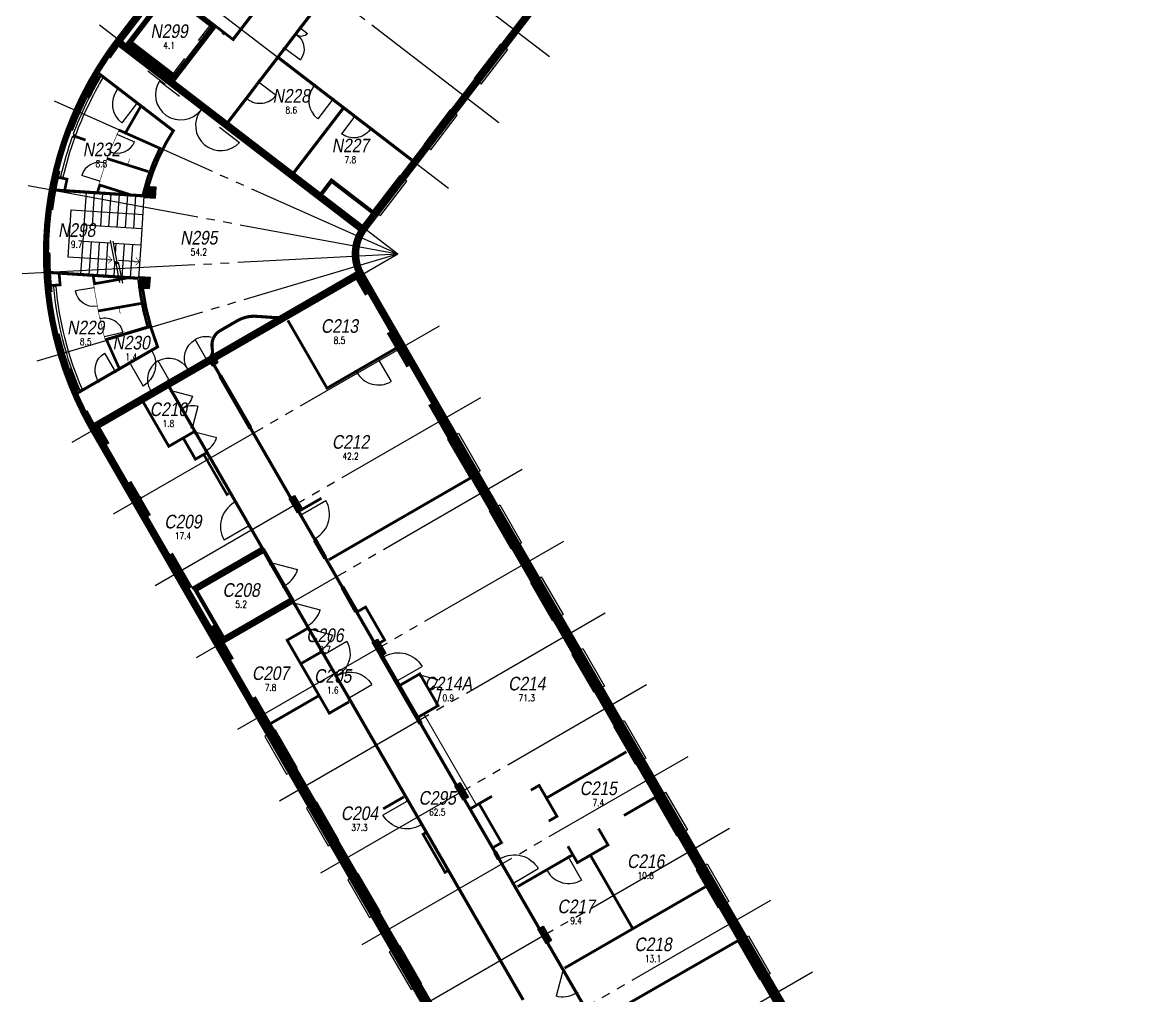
# Model space of a CAD drawing. Extents: x 22790 to 123356, y 400 to 114212.
# Drawn here: x 22790 to 63731, y 34445 to 70239 of the extents above; entities that cross this region are included whole.
import ezdxf
from ezdxf.enums import TextEntityAlignment as Align

# ---------------------------------------------------------------- set-up
doc = ezdxf.new("R2010")
doc.units = 0
doc.header["$LTSCALE"] = 50
doc.header["$PDMODE"] = 1
doc.linetypes.add('4PHAN', pattern=[158.75, 127, -6.35, 6.35, -6.35, 6.35, -6.35])
doc.linetypes.add('INVISIBLE', pattern=[999999, 0, -999999])
doc.layers.get('0').update_dxf_attribs({"linetype": 'CONTINUOUS'})
for name, color, linetype in [('ANNTEXT_02', 7, 'CONTINUOUS'), ('EW_02', 7, 'CONTINUOUS'), ('GRIDLINE_02', 15, '4PHAN'), ('HEADER_02', 7, 'INVISIBLE'), ('ND_02', 7, 'CONTINUOUS'), ('NS_02', 7, 'CONTINUOUS'), ('NW_02', 7, 'CONTINUOUS'), ('RI_02', 7, 'CONTINUOUS'), ('UF_02', 7, 'CONTINUOUS'), ('WALL_02', 7, 'CONTINUOUS'), ('WW_02', 7, 'CONTINUOUS')]:
    doc.layers.add(name, color=color, linetype=linetype)
doc.styles.add('SIMPLEX', font='ARIALN.TTF', dxfattribs={"oblique": 10})
doc.styles.get("Standard").update_dxf_attribs({"font": 'simplex'})

# ---------------------------------------------------------------- blocks, each defined once
blk = doc.blocks.new('RM_SPAM')
for p in [(0, 2.5), (0, 0)]:
    blk.add_point(p)
at = {"style": 'SIMPLEX', "oblique": 10}
blk.add_attdef('RM_NUM', text='', height=2.5, dxfattribs=at).set_placement((0, 0), align=Align.CENTER)
at = {"flags": 1}
for tag, p, width in [('SITENO', (-15, 0), 0.8), ('IN_OU_CODE', (-15, -2), 0.8), ('RM_CO_CODE', (-15, -4), 0.8), ('RM_TY_CODE', (-15, -6), 0.7), ('RM_FU_CODE', (-15, -8), 0.8), ('OCC/USE', (-15, -10), 0.8)]:
    blk.add_attdef(tag, p, '', height=1.25, dxfattribs=dict(at, width=width))
at = {"width": 0.8, "flags": 1}
for tag, p in [('BL_NUM', (15, 0)), ('LEVEL', (15, -2)), ('%S/L', (15, -4)), ('STUDCAP', (15, -6))]:
    blk.add_attdef(tag, text='', height=1.25, dxfattribs=at).set_placement(p, align=Align.RIGHT)
at = {"width": 0.8}
for tag, p in [('RM_AREA', (0, -2)), ('USE', (-0.24, -4.05)), ('USE2', (-0.24, -6.05))]:
    blk.add_attdef(tag, text='', height=1.25, dxfattribs=at).set_placement(p, align=Align.CENTER)
at = {"width": 0.8, "flags": 1}
blk.add_attdef('SERVS', text='', height=1.25, dxfattribs=at).set_placement((0, -8), align=Align.CENTER)
blk = doc.blocks.new('SPL')
for p, q in [((1, 0.5), (0, 0.5)), ((1, -0.5), (1, 0.5)), ((0, -0.5), (1, -0.5))]:
    blk.add_line(p, q)
blk = doc.blocks.new('WNOF')
blk.add_line((-0.5, 0), (0.5, 0))
at = {"flags": 1}
blk.add_attdef('SILLHT', text='', height=0.1, dxfattribs=at).set_placement((0, 0), align=Align.MIDDLE)
blk = doc.blocks.new('WNFRAME')
for p, q in [((-0.5, -0.5), (-0.5, 0.5)), ((0.5, -0.5), (0.5, 0.5))]:
    blk.add_line(p, q)
at = {"flags": 1}
blk.add_attdef('SILLHT', text='', height=0.1, dxfattribs=at).set_placement((0, 0), align=Align.MIDDLE)
blk = doc.blocks.new('DR1H90')
blk.add_line((-0.46, 0), (-0.46, 0.92))
blk.add_arc((-0.46, 0), 0.92, 0, 90)
at = {"flags": 1}
blk.add_attdef('SILLHT', text='', height=0.1, dxfattribs=at).set_placement((0, 0), align=Align.MIDDLE)
blk = doc.blocks.new('DRFRAME')
for p, q in [((-0.5, -0.5), (-0.5, 0.5)), ((0.5, -0.5), (0.5, 0.5))]:
    blk.add_line(p, q)
at = {"flags": 1}
blk.add_attdef('SILLHT', text='', height=0.1, dxfattribs=at).set_placement((0, 0), align=Align.MIDDLE)
blk = doc.blocks.new('DR2H180')
for p, q in [((-0.46, 0.04), (-0.92, 0.04)), ((0.46, 0.04), (0.92, 0.04))]:
    blk.add_line(p, q)
for centre, start, end in [((-0.46, 0), 359.9998, 175.011), ((0.46, 0), 4.989, 180.0002)]:
    blk.add_arc(centre, 0.46, start, end)
at = {"flags": 1}
blk.add_attdef('SILLHT', text='', height=0.1, dxfattribs=at).set_placement((0, 0), align=Align.MIDDLE)
blk = doc.blocks.new('DR2H45')
for p, q in [((-0.46, 0), (-0.135, 0.325)), ((0.46, 0), (0.135, 0.325))]:
    blk.add_line(p, q)
for centre, start, end in [((-0.46, 0), 359.9998, 44.9996), ((0.46, 0), 135.0004, 180.0002)]:
    blk.add_arc(centre, 0.46, start, end)
at = {"flags": 1}
blk.add_attdef('SILLHT', text='', height=0.1, dxfattribs=at).set_placement((0, 0), align=Align.MIDDLE)
blk = doc.blocks.new('DR1H45')
blk.add_line((-0.46, 0), (0.191, 0.651))
blk.add_arc((-0.46, 0), 0.92, 0, 44.9996)
at = {"flags": 1}
blk.add_attdef('SILLHT', text='', height=0.1, dxfattribs=at).set_placement((0, 0), align=Align.MIDDLE)
blk = doc.blocks.new('DR2H90')
for p, q in [((-0.46, 0), (-0.46, 0.46)), ((0.46, 0), (0.46, 0.46))]:
    blk.add_line(p, q)
for centre, start, end in [((-0.46, 0), 359.9998, 89.9998), ((0.46, 0), 90.0002, 180.0002)]:
    blk.add_arc(centre, 0.46, start, end)
at = {"flags": 1}
blk.add_attdef('SILLHT', text='', height=0.1, dxfattribs=at).set_placement((0, 0), align=Align.MIDDLE)
blk = doc.blocks.new('DR2S')
for p, q in [((-0.3, 0.05), (-0.8, 0.05)), ((0.3, 0.05), (0.8, 0.05))]:
    blk.add_line(p, q)
at = {"flags": 1}
blk.add_attdef('SILLHT', text='', height=0.1, dxfattribs=at).set_placement((0, 0), align=Align.MIDDLE)
blk = doc.blocks.new('DR1S')
blk.add_line((-0.2, 0.1), (-1.2, 0.1))
at = {"flags": 1}
blk.add_attdef('SILLHT', text='', height=0.1, dxfattribs=at).set_placement((0, 0), align=Align.MIDDLE)
blk = doc.blocks.new('DR2U90')
for p, q in [((-0.46, 0), (-0.46, 0.65)), ((0.46, 0), (0.46, 0.27))]:
    blk.add_line(p, q)
for centre, radius, start, end in [((-0.46, 0), 0.65, 0, 90), ((0.46, 0), 0.27, 90, 180)]:
    blk.add_arc(centre, radius, start, end)
at = {"flags": 1}
blk.add_attdef('SILLHT', text='', height=0.1, dxfattribs=at).set_placement((0, 0), align=Align.MIDDLE)
blk = doc.blocks.new('C-S')
for p, q in [((0.5, 0.5), (-0.5, 0.5)), ((-0.5, 0.5), (-0.5, -0.5)), ((0.5, -0.5), (0.5, 0.5)), ((-0.5, -0.5), (0.5, -0.5))]:
    blk.add_line(p, q)
at = {"const_width": 1}
blk.add_lwpolyline([(-0.5, 0), (0.5, 0)], dxfattribs=at)
blk = doc.blocks.new('TXTARR2')
blk.add_line((-1, 0), (0, 0))
at = {"const_width": 0.1}
blk.add_lwpolyline([(-0.71, 0.71), (0, 0), (-0.71, -0.71)], dxfattribs=at)

msp = doc.modelspace()

# ---------------------------------------------------------------- linework, layer by layer
at = {"layer": 'ANNTEXT_02', "color": 0}
for p, q in [((24472, 61606), (24586, 63348)), ((24586, 63348), (27252, 63173)), ((25889, 61513), (24472, 61606)), ((26904, 61447), (26333, 61484))]:
    msp.add_line(p, q, dxfattribs=at)
at = {"layer": 'EW_02'}
for points, const_width in [([(34220, 79831), (26357, 69584)], 279), ([(43228, 72919), (40491, 69352)], 279), ([(39517, 68083), (38635, 66934)], 279), ([(37661, 65665), (36780, 64516)], 279), ([(35806, 63246), (35365, 62672)], 279), ([(35202, 60912), (35564, 60285)], 394), ([(35251, 60940), (38661, 55034)], 279), ([(36364, 58899), (37088, 57645)], 394), ([(37888, 56259), (38612, 55005)], 394), ([(25468, 55292), (25830, 54665)], 394), ([(25419, 55263), (31877, 44078)], 279), ([(39412, 53620), (40136, 52366)], 394), ([(26630, 53279), (27354, 52025)], 394), ([(40936, 50980), (41660, 49726)], 394), ([(28154, 50639), (28878, 49386)], 394), ([(42460, 48340), (43184, 47086)], 394), ([(29678, 48000), (30402, 46746)], 394), ([(43984, 45701), (44708, 44447)], 394), ([(31202, 45360), (31926, 44106)], 394), ([(45508, 43061), (46232, 41807)], 394), ([(32726, 42721), (33450, 41467)], 394), ([(47032, 40421), (47756, 39167)], 394), ([(34250, 40081), (34974, 38827)], 394), ([(48556, 37782), (49280, 36528)], 394), ([(35774, 37441), (36498, 36187)], 394), ([(50080, 35142), (50804, 33888)], 394), ([(37298, 34802), (38022, 33548)], 394)]:
    msp.add_lwpolyline(points, dxfattribs=dict(at, const_width=const_width))
at = {"layer": 'EW_02', "const_width": 279}
for points in [[(26357, 69584, 0.014266), (25926, 68987, 0.014266)], [(25078, 67548, 0.026569), (24525, 66293)], [(24059, 64795, 0.028538), (23791, 63347, 0.198912)], [(35365, 62672, 0.303347), (35251, 60940, 0.303347)], [(23688, 61782, 0.028538), (23766, 60311, 0.198912)], [(24031, 58765, 0.026763), (24419, 57439, 0.026763)], [(25069, 55912, 0.014266), (25419, 55263, 0.198912)]]:
    msp.add_lwpolyline(points, format="xyb", dxfattribs=at)
at = {"layer": 'EW_02'}
msp.add_lwpolyline([(24903, 56717), (24995, 56757, -0.079417), (24035, 60523), (23935, 60513, 0.079409)], format="xyb", close=True, dxfattribs=at)
at = {"layer": 'GRIDLINE_02'}
for p, q in [((30332, 66534), (63731, 110060)), ((31197, 77396), (42171, 68976)), ((29341, 74978), (40315, 66557)), ((27486, 72560), (38460, 64139)), ((25630, 70142), (36604, 61721)), ((23967, 67347), (36604, 61721)), ((23003, 64242), (36604, 61721)), ((22790, 60997), (36604, 61721)), ((23341, 57793), (36604, 61721)), ((24625, 54805), (36604, 61721)), ((26149, 52165), (38128, 59082)), ((27673, 49526), (39652, 56442)), ((29197, 46886), (41176, 53802)), ((30721, 44246), (42700, 51163)), ((32245, 41607), (44224, 48523)), ((33769, 38967), (45748, 45883)), ((35293, 36327), (47272, 43244)), ((36817, 33688), (48796, 40604)), ((38341, 31048), (50320, 37964)), ((39865, 28408), (51844, 35325))]:
    msp.add_line(p, q, dxfattribs=at)
at = {"layer": 'HEADER_02'}
for points, const_width, elevation in [([(32422, 69252), (33036, 70062)], 114, 2134), ([(29545, 69707), (28693, 68597)], 200, 2100), ([(40491, 69352), (39517, 68083)], 279, 2134), ([(27706, 68453), (27062, 68947)], 279, 2100), ([(25201, 67483), (25613, 68237)], 100, 2159), ([(31015, 67419), (31505, 68067)], 114, 2134), ([(33503, 67943), (34233, 67383)], 114, 2100), ([(26289, 67829), (27042, 67251)], 110, 2159), ([(28638, 67738), (30240, 66508)], 279, 2100), ([(30240, 66508), (28638, 67738)], 279, 2100), ([(34988, 66801), (35635, 66309)], 114, 2134), ([(38635, 66934), (37661, 65665)], 279, 2134), ([(26289, 66147), (25996, 65457)], 20, 2159), ([(25860, 65086), (25635, 64370)], 20, 2159), ([(36780, 64516), (35806, 63246)], 279, 2134), ([(25557, 59770), (25428, 60509)], 20, 2159), ([(25813, 58649), (25638, 59379)], 20, 2159), ([(26705, 57693), (27580, 58198)], 110, 2159), ([(28191, 56952), (29670, 57806)], 279, 2100), ([(35034, 57385), (35900, 57885)], 100, 2100), ([(24847, 56722), (24551, 57486)], 100, 2159), ([(26237, 57423), (25562, 57033)], 110, 2159), ([(31173, 55329), (30072, 57237)], 114, 2800), ([(29056, 55339), (28266, 56707)], 114, 2100), ([(29561, 54464), (29161, 55157)], 114, 2100), ([(39412, 53620), (38612, 55005)], 394, 2134), ([(31161, 51692), (30611, 52645)], 114, 2100), ([(40936, 50980), (40136, 52366)], 394, 2134), ([(33005, 52157), (33555, 51204)], 114, 2100), ([(33931, 50553), (33555, 51204)], 114, 2100), ([(31936, 50350), (32436, 49484)], 150, 2100), ([(42460, 48340), (41660, 49726)], 394, 2134), ([(35062, 48594), (34562, 49460)], 114, 2100), ([(33286, 48012), (32786, 48878)], 114, 2100), ([(33786, 47146), (33336, 47925)], 114, 2100), ([(34836, 45327), (33836, 47059)], 114, 2100), ([(43984, 45701), (43184, 47086)], 394, 2134), ([(36013, 46919), (36563, 45967)], 166, 2100), ([(38056, 45154), (37431, 46237)], 100, 2100), ([(45508, 43061), (44708, 44447)], 394, 2134), ([(32726, 42721), (31926, 44106)], 394, 2134), ([(47032, 40421), (46232, 41807)], 394, 2134), ([(34250, 40081), (33450, 41467)], 394, 2134), ([(37504, 40707), (36954, 41659)], 114, 2100), ([(40175, 39721), (40304, 39497)], 114, 2100), ([(40307, 39498), (40858, 38546)], 114, 2100), ([(42037, 39054), (42903, 39554)], 100, 2100), ([(48556, 37782), (47756, 39167)], 394, 2134), ([(35774, 37441), (34974, 38827)], 394, 2134), ([(50080, 35142), (49280, 36528)], 394, 2134), ([(37298, 34802), (36498, 36187)], 394, 2134), ([(42688, 35378), (43189, 34512)], 114, 2100)]:
    msp.add_lwpolyline(points, dxfattribs=dict(at, const_width=const_width, elevation=elevation))
for points, const_width in [([(40491, 69352), (39517, 68083)], 279), ([(25201, 67483), (25613, 68237)], 100), ([(38635, 66934), (37661, 65665)], 279), ([(36780, 64516), (35806, 63246)], 279), ([(24847, 56722), (24551, 57486)], 100), ([(39412, 53620), (38612, 55005)], 394), ([(40936, 50980), (40136, 52366)], 394), ([(42460, 48340), (41660, 49726)], 394), ([(43984, 45701), (43184, 47086)], 394), ([(45508, 43061), (44708, 44447)], 394), ([(32726, 42721), (31926, 44106)], 394), ([(47032, 40421), (46232, 41807)], 394), ([(34250, 40081), (33450, 41467)], 394), ([(48556, 37782), (47756, 39167)], 394), ([(35774, 37441), (34974, 38827)], 394), ([(50080, 35142), (49280, 36528)], 394), ([(37298, 34802), (36498, 36187)], 394)]:
    msp.add_lwpolyline(points, dxfattribs=dict(at, const_width=const_width))
at = {"layer": 'ND_02'}
for centre, start, end in [((29541, 57893), 75.0004, 120.0004), ((28180, 57107), 119.9996, 209.9996)]:
    msp.add_arc(centre, 786, start, end, dxfattribs=at)
at = {"layer": 'NS_02'}
for points, const_width in [([(26289, 66147), (26324, 66228)], 20), ([(25889, 65180), (25860, 65086)], 20), ([(25996, 65457), (25919, 65275)], 20), ([(26751, 65224), (26673, 65039)], 20), ([(25635, 64370), (25617, 64313)], 20), ([(25417, 60570), (25428, 60509)], 20), ([(25557, 59770), (25574, 59673)], 20), ([(25591, 59573), (25638, 59379)], 20), ([(26392, 59512), (26357, 59709)], 20), ([(25822, 58612), (25813, 58649)], 20), ([(31936, 50350), (31674, 50805), (29168, 49358), (30193, 47583), (32699, 49030), (32436, 49484)], 150)]:
    msp.add_lwpolyline(points, dxfattribs=dict(at, const_width=const_width))
at = {"layer": 'NW_02'}
for points, const_width in [([(33038, 70060), (40615, 79934)], 114), ([(28693, 68597), (28404, 68220), (26738, 69498), (28168, 71362), (29834, 70084), (29545, 69707)], 200), ([(26311, 69523), (27062, 68947)], 279), ([(31507, 68065), (32420, 69254)], 114), ([(32188, 68952), (33503, 67943)], 114), ([(26289, 67829), (25614, 68347)], 110), ([(27706, 68453), (28638, 67738)], 279), ([(27156, 67164), (26590, 66180)], 100), ([(27042, 67251), (28384, 66221)], 110), ([(30332, 66534), (31012, 67421)], 114), ([(32750, 64678), (34606, 67097)], 114), ([(34233, 67383), (34989, 66803)], 114), ([(26335, 66278), (27900, 65583)], 100), ([(30240, 66508), (35320, 62611)], 279), ([(35633, 66308), (37286, 65040)], 114), ([(24645, 66074), (25117, 65908)], 100), ([(25895, 65231), (27431, 64747)], 100), ([(24345, 64046), (24436, 64471), (24141, 64531)], 100), ([(26775, 63895), (25640, 64253), (25564, 64012)], 100), ([(35649, 63272), (34162, 64413), (33805, 63949)], 150), ([(23905, 64075), (27290, 63853)], 114), ([(23706, 61045), (27064, 60825)], 114), ([(24146, 61016), (24181, 60583), (23881, 60562)], 100), ([(29670, 57806), (35215, 61007)], 279), ([(25401, 60893), (25448, 60625), (26698, 60845)], 100), ([(25573, 59622), (27145, 59898)], 100), ([(27453, 59054), (25882, 58577), (26342, 57541)], 100), ([(35034, 57385), (33995, 56785), (32556, 59276)], 100), ([(27580, 58198), (27805, 58328)], 110), ([(36516, 58241), (35900, 57885)], 100), ([(26237, 57423), (26705, 57693)], 110), ([(30072, 57237), (29763, 57771)], 114), ([(24833, 56613), (25562, 57033)], 110), ([(28191, 56952), (25502, 55399)], 279), ([(28266, 56707), (28179, 56857)], 114), ([(27252, 56249), (28177, 54646), (29087, 55171)], 100), ([(29161, 55157), (29056, 55339)], 114), ([(33005, 52157), (31173, 55329)], 114), ([(28732, 54909), (29157, 54173), (29537, 54392)], 100), ([(30611, 52645), (29561, 54464)], 114), ([(29488, 54306), (30315, 52874), (30380, 52912)], 93), ([(34058, 50471), (39266, 53478)], 100), ([(33791, 52738), (32950, 52252)], 100), ([(31636, 50870), (31161, 51693)], 114), ([(31562, 50885), (29024, 49420)], 100), ([(34562, 49460), (33931, 50553)], 114), ([(32712, 48893), (30162, 47421)], 100), ([(32786, 48878), (32736, 48965)], 114), ([(35088, 48548), (35414, 48737), (36115, 47523), (35932, 47418)], 100), ([(35859, 47213), (35062, 48594)], 114), ([(33265, 47942), (32529, 47517), (34079, 44833), (34803, 45251)], 100), ([(33336, 47925), (33286, 48012)], 114), ([(33765, 47076), (33073, 46676)], 100), ([(33786, 47146), (33836, 47059)], 114), ([(36000, 46942), (36013, 46919)], 166), ([(37449, 46305), (36710, 45878)], 100), ([(36563, 45967), (37438, 44451)], 166), ([(33661, 45457), (31884, 44431)], 100), ([(34836, 45327), (36954, 41659)], 114), ([(38124, 45136), (37377, 44705)], 100), ([(39474, 41485), (37574, 44776)], 43), ([(40175, 39721), (37438, 44451)], 114), ([(42106, 41740), (45005, 43414)], 100), ([(42148, 40867), (42451, 41042), (41795, 42178), (41492, 42003)], 100), ([(36821, 41756), (36061, 41317)], 100), ([(39253, 41314), (40061, 41781)], 100), ([(46049, 41729), (44913, 41073)], 100), ([(40081, 39883), (40413, 40075), (39611, 41464)], 96), ([(37504, 40706), (41208, 34290)], 114), ([(42852, 39943), (43201, 39339), (44327, 39989), (43978, 40593)], 100), ([(37616, 40433), (37528, 40382), (38335, 38984), (38423, 39035)], 100), ([(42903, 39554), (42990, 39604)], 100), ([(43702, 39571), (45214, 36952)], 100), ([(41000, 38455), (42037, 39054)], 100), ([(42688, 35378), (40855, 38545)], 114), ([(47934, 38465), (42730, 35460)], 100), ([(44746, 33968), (49091, 36461)], 100), ([(43739, 33560), (43188, 34512)], 114)]:
    msp.add_lwpolyline(points, dxfattribs=dict(at, const_width=const_width))
msp.add_lwpolyline([(30725, 70913, 100, 100, 0), (31241, 70518, 114, 114, 0), (30541, 69605, 100, 100, 0), (29944, 70063, 100, 100, 0)], format="xyseb", dxfattribs=at)
for points, const_width in [([(25905, 69002, 0.032373), (25055, 67560, 0.03044)], 229), ([(24501, 66303, 0.03044), (24034, 64800, -1.873212)], 229), ([(28372, 66295, 0.076425), (27415, 64195, 0.073863)], 110), ([(27852, 65605, 0.058948), (27231, 63906, 0.057245)], 100), ([(23766, 63351, 0.03044), (23663, 61781, -1.873212)], 229), ([(27391, 59086, -0.045857), (27068, 60780, -0.045857)], 100), ([(23740, 60309, 0.03044), (24007, 58758, -1.873212)], 229), ([(27781, 58261, -0.060622), (27209, 60478, -0.058277)], 110), ([(32308, 59417, -0.149199), (32134, 59376), (31396, 59427, 0.149199), (30702, 59267), (30070, 58902, 0.293685), (29768, 58316), (29783, 58165, -0.293685), (29632, 57872)], 114), ([(24396, 57429, 0.03215), (25047, 55899, -1.873212)], 229)]:
    msp.add_lwpolyline(points, format="xyb", dxfattribs=dict(at, const_width=const_width))
for points in [[(24663, 66122), (24757, 66088, -0.047066), (25783, 68226), (25697, 68278, 0.047066)], [(24299, 64550, -0.029816), (24723, 65994), (24629, 66027, 0.029816), (24201, 64572)]]:
    msp.add_lwpolyline(points, format="xyb", close=True, dxfattribs=at)
at = {"layer": 'UF_02'}
for p, q in [((25134, 63994), (25054, 62778)), ((25438, 63974), (25358, 62758)), ((25742, 63955), (25662, 62738)), ((26046, 63935), (25966, 62718)), ((26350, 63915), (26270, 62698)), ((26654, 63895), (26575, 62678)), ((26958, 63875), (26879, 62658)), ((27263, 63855), (27183, 62638)), ((25054, 62778), (25015, 62181)), ((27183, 62638), (25054, 62778)), ((27183, 62638), (27144, 62042)), ((25015, 62181), (24935, 60965)), ((26037, 62114), (25015, 62181)), ((25319, 62161), (25239, 60945)), ((25623, 62141), (25543, 60925)), ((25927, 62121), (25847, 60905)), ((26017, 62216), (26179, 61388)), ((26115, 62190), (26278, 61361)), ((27144, 62042), (26131, 62108)), ((26231, 62102), (26207, 61723)), ((26535, 62082), (26456, 60865)), ((26840, 62062), (26760, 60845)), ((27144, 62042), (27064, 60825)), ((26220, 61444), (26179, 61388)), ((26220, 61444), (26371, 60674)), ((26318, 61418), (26278, 61361)), ((26318, 61418), (26470, 60647)), ((26185, 61395), (26152, 60885))]:
    msp.add_line(p, q, dxfattribs=at)
at = {"layer": 'WALL_02'}
for p, q in [((30124, 69862), (30215, 69792)), ((28685, 67798), (28594, 67868)), ((29675, 54267), (29732, 54168)), ((27191, 52701), (27134, 52800))]:
    msp.add_line(p, q, dxfattribs=at)

# ---------------------------------------------------------------- block references
at = {"layer": 'ANNTEXT_02', "color": 0, "xscale": 200, "yscale": 200, "zscale": 200}
for p, rotation in [((26088, 61500), 356.2500001610476), ((27104, 61433), 356.2500001610473)]:
    msp.add_blockref('TXTARR2', p, dxfattribs=dict(at, rotation=rotation))
at = {"layer": 'ND_02'}
for name, p, xscale, yscale, zscale, rotation in [('DR2S', (29040, 69213), 1400, 700, 2075, 52.5), ('DRFRAME', (32729, 69657), 1015.999923596801, 114.2999914046401, 2133.599839553283, 52.85895000000001), ('DRFRAME', (29119, 69152), 1350, 200, 2075, 52.49999999999999), ('DR2U90', (32774, 69623), -1015.999923596801, 1015.999923596801, 2133.599839553284, 232.85895), ('DRFRAME', (27384, 68700), 762.7895431111749, 279.3999789891204, 2075, 142.5), ('DR1S', (27299, 68589), 812.7895431111749, 406.3947715555874, 2075, 142.5), ('DR2H180', (29354, 67012), 2019.299846932096, 2019.299846932096, 2075, 142.5), ('DRFRAME', (31260, 67743), 812.7999388774417, 114.2999914046401, 2133.599839553283, 52.863804), ('DR1H90', (31305, 67708), 812.7999388774417, 812.7999388774417, 2133.599839553284, 232.8638039999999), ('DRFRAME', (33868, 67663), 870.0000000000002, 114.2999914046401, 2075, 142.5), ('DR1H90', (26632, 67496), 950.0000135870024, 950.0000135870024, 2133.6, 142.500008), ('DRFRAME', (26666, 67540), 900.0000135870025, 110, 2133.6, 322.500008), ('DRFRAME', (29439, 67123), 1969.299846932095, 279.3999789891205, 2075, 322.5), ('DR1H90', (33833, 67617), 920, 920, 2075, 142.5), ('DR1H90', (35276, 66510), -812.7999388774417, 812.7999388774417, 2133.599839553284, 142.758232), ('DRFRAME', (35311, 66555), 812.7999388774417, 114.2999914046401, 2133.599839553283, 322.758232), ('DRFRAME', (26143, 65802), 699.9999999999969, 20, 2133.6, 246.99747), ('DR1H90', (26152, 65798), 749.9999999999969, 749.9999999999969, 2133.6, 246.99747), ('DR1H90', (25738, 64731), 750.0000000000113, 750.0000000000113, 2133.6, 72.587087), ('DRFRAME', (25747, 64728), 700.0000000000113, 20, 2133.6, 252.587087), ('DR1H90', (25483, 60138), -749.9999999999852, 749.9999999999852, 2133.6, 99.91291299999995), ('DRFRAME', (25492, 60140), 699.9999999999852, 20, 2133.6, 99.912913), ('DR1H90', (25736, 59016), -750.1200288277441, 750.120028827744, 2133.6, 283.5036603291385), ('DRFRAME', (25726, 59014), 700.120028827744, 20, 2133.6, 103.503661), ('DR2H90', (28861, 57500), -1708.149757247158, 1708.149757247158, 2075, 29.99999999999997), ('DRFRAME', (27142, 57946), 959.9999999999982, 110, 2133.6, 30), ('DR1H90', (25872, 57276), -780.0000000000053, 780.0000000000053, 2133.6, 29.99999999999997), ('DR1H90', (27170, 57898), -1009.999999999998, 1009.999999999998, 2133.6, 210), ('DRFRAME', (28930, 57379), 1658.149757247158, 279.3999789891204, 2075, 30), ('DRFRAME', (35467, 57635), 950.0000000000001, 100, 2075, 209.9999989999999), ('DR1H90', (35492, 57592), 1000, 1000, 2075, 209.9999989999999), ('DRFRAME', (25900, 57228), 730.0000000000053, 110, 2133.6, 209.9999999999999), ('DR2H45', (28711, 56051), -1580, 1580, 2075, 300.0000000000001), ('DRFRAME', (28661, 56023), 1530, 114.2999914046402, 2075, 300.0000000000001), ('DR1H45', (29411, 54839), 799.9999999999986, 799.9999999999986, 2075, 299.9999999999952), ('DRFRAME', (29361, 54810), 750, 114.2999914046402, 2075, 300.0000000000001), ('DR1H90', (30836, 52140), 1100, 1100, 2075, 120), ('DRFRAME', (30886, 52169), 1050, 114.2999914046402, 2075, 300.0000000000001), ('DR1H90', (33329, 51709), 1100, 1100, 2075, 300.0000000000001), ('DRFRAME', (33280, 51681), 1050, 114.2999914046402, 2075, 120), ('DRFRAME', (32186, 49917), 950.0005206616393, 150, 2075, 300.000636), ('DR1H45', (32251, 49955), 1000.000520661639, 1000.000520661639, 2075, 300.000636), ('DR1H45', (33086, 48474), 1000, 1000, 2075, 300.0000000000001), ('DRFRAME', (33036, 48445), 950.0000000000001, 114.2999914046402, 2075, 300.0000000000001), ('DRFRAME', (33561, 47536), 850, 114.2999914046402, 2075, 300.0000000000001), ('DR1H45', (33611, 47564), 900.0000000000001, 900.0000000000001, 2075, 299.9999999999986), ('DR2H90', (34386, 46222), -2000, 2000, 2075, 300.0000000000001), ('DR1H90', (36360, 46485), -1100, 1100, 2075, 300.000165), ('DRFRAME', (34336, 46193), 1950, 114.2999914046402, 2075, 300.0000000000001), ('DRFRAME', (36288, 46443), 1050, 166, 2075, 120.000165), ('DR2H45', (37786, 45721), -1250, 1250, 2075, 300.0000000000001), ('DRFRAME', (37743, 45696), 1200, 100, 2075, 300.0000000000001), ('DR1H90', (37180, 41154), -1100, 1100, 2075, 120), ('DRFRAME', (37229, 41183), 1050, 114.2999914046402, 2075, 300.0000000000001), ('DR1H90', (40632, 39051), -1100, 1100, 2075, 300.053113), ('DRFRAME', (40583, 39022), 1050, 114.2999914046402, 2075, 120.053113), ('DRFRAME', (42470, 39304), 949.7999999999998, 100, 2075, 210.000621), ('DR1H90', (42495, 39261), 999.8, 999.8, 2075, 210.000621), ('DR1H45', (42889, 34917), -999.9999999999999, 1000, 2075, 120.053113), ('DRFRAME', (42939, 34945), 949.9999999999999, 114.2999914046402, 2075, 120.053113)]:
    msp.add_blockref(name, p, dxfattribs=dict(at, xscale=xscale, yscale=yscale, zscale=zscale, rotation=rotation))
at = {"layer": 'NW_02', "zscale": 3111.499766015206}
for p, xscale, yscale, rotation in [((27503, 63985), 406.3999694387209, 406.3999694387209, 266.2500000000001), ((27285, 60664), 406.3999694387209, 406.3999694387209, 266.2500000000001), ((29807, 57797), 304.7999770790405, 228.5999828092804, 300.0000000000001), ((32855, 52518), -228.5999828092804, 609.599954158081, 210), ((35903, 47238), -228.5999828092804, 609.599954158081, 210), ((38951, 41959), -228.5999828092804, 609.599954158081, 210), ((41999, 36680), -228.5999828092804, 609.599954158081, 210)]:
    msp.add_blockref('C-S', p, dxfattribs=dict(at, xscale=xscale, yscale=yscale, rotation=rotation))
at = {"layer": 'RI_02'}
for p, xscale, yscale, zscale, values in [((28190, 69662), 200, 200, 200, {'RM_NUM': 'N299', 'RM_AREA': '4.1'}), ((32681, 67283), 200.0000000000073, 200.0000000000073, 200.0000000000073, {'RM_NUM': 'N228', 'RM_AREA': '8.6'}), ((34856, 65458), 200, 200, 200, {'RM_NUM': 'N227', 'RM_AREA': '7.8'}), ((25701, 65312), 200, 200, 200, {'RM_NUM': 'N232', 'RM_AREA': '8.8'}), ((24792, 62348), 200, 200, 200, {'RM_NUM': 'N298', 'RM_AREA': '9.7'}), ((29283, 62066), 200, 200, 200, {'RM_NUM': 'N295', 'RM_AREA': '54.2'}), ((25122, 58765), 200, 200, 200, {'RM_NUM': 'N229', 'RM_AREA': '8.5'}), ((34455, 58820), 200, 200, 200, {'RM_NUM': 'C213', 'RM_AREA': '8.5'}), ((26796, 58208), 200, 200, 200, {'RM_NUM': 'N230', 'RM_AREA': '1.4'}), ((28164, 55759), 200, 200, 200, {'RM_NUM': 'C210', 'RM_AREA': '1.8'}), ((34860, 54559), 200, 200, 200, {'RM_NUM': 'C212', 'RM_AREA': '42.2'}), ((28698, 51628), 200, 200, 200, {'RM_NUM': 'C209', 'RM_AREA': '17.4'}), ((30838, 49112), 200, 200, 200, {'RM_NUM': 'C208', 'RM_AREA': '5.2'}), ((33918, 47449), 200, 200, 200, {'RM_NUM': 'C206', 'RM_AREA': '0.7'}), ((31919, 46055), 200, 200, 200, {'RM_NUM': 'C207', 'RM_AREA': '7.8'}), ((34207, 45953), 200, 200, 200, {'RM_NUM': 'C205', 'RM_AREA': '1.6'}), ((38454, 45672), 200, 200, 200, {'RM_NUM': 'C214A', 'RM_AREA': '0.9'}), ((41341, 45672), 200, 200, 200, {'RM_NUM': 'C214', 'RM_AREA': '71.3'}), ((43971, 41821), 200, 200, 200, {'RM_NUM': 'C215', 'RM_AREA': '7.4'}), ((38049, 41470), 200, 200, 200, {'RM_NUM': 'C295', 'RM_AREA': '62.5'}), ((35189, 40904), 200, 200, 200, {'RM_NUM': 'C204', 'RM_AREA': '37.3'}), ((45713, 39141), 200, 200, 200, {'RM_NUM': 'C216', 'RM_AREA': '10.8'}), ((43155, 37479), 200, 200, 200, {'RM_NUM': 'C217', 'RM_AREA': '9.4'}), ((45984, 36084), 200, 200, 200, {'RM_NUM': 'C218', 'RM_AREA': '13.1'})]:
    msp.add_blockref('RM_SPAM', p, dxfattribs=dict(at, xscale=xscale, yscale=yscale, zscale=zscale)).add_auto_attribs(values)
at = {"layer": 'WW_02'}
for name, p, xscale, yscale, zscale, rotation in [('WNFRAME', (40004, 68717, 457), 1600.2, 279.4, 1676.4, 232.5), ('SPL', (39932, 68772, 457), 50, 1600.2, 1600.2, 142.5), ('WNOF', (40004, 68717, 457), 1600.2, 279.4, 1676.4, 52.5), ('SPL', (40114, 68632, 457), 50.8, 1600.2, 1600.2, 322.5), ('SPL', (25407, 67860, 959), 50, 859.9999999999999, 50, 151.33637), ('WNFRAME', (25407, 67860, 959), 809.9999999999999, 100, 1175, 61.33637), ('SPL', (25407, 67860, 959), 50, 859.9999999999999, 50, 331.33637), ('WNOF', (25407, 67860, 959), 859.9999999999999, 859.9999999999999, 1200, 61.33637), ('WNFRAME', (38148, 66299, 457), 1600.2, 279.4, 1676.4, 232.5), ('SPL', (38077, 66354, 457), 50, 1600.2, 1600.2, 142.5), ('WNOF', (38148, 66299, 457), 1600.2, 279.4, 1676.4, 52.5), ('SPL', (38259, 66214, 457), 50.8, 1600.2, 1600.2, 322.5), ('WNFRAME', (36293, 63881, 457), 1600.2, 279.4, 1676.4, 232.5), ('SPL', (36221, 63936, 457), 50, 1600.2, 1600.2, 142.5), ('WNOF', (36293, 63881, 457), 1600.2, 279.4, 1676.4, 52.5), ('SPL', (36403, 63796, 457), 50.8, 1600.2, 1600.2, 322.5), ('SPL', (24699, 57104, 959), 50, 819.9999999999999, 50, 201.164845), ('WNFRAME', (24699, 57104, 959), 770, 100, 1175, 111.164845), ('SPL', (24699, 57104, 959), 50, 819.9999999999999, 50, 21.164845), ('WNOF', (24699, 57104, 959), 819.9999999999999, 819.9999999999999, 1200, 111.164845), ('SPL', (30616, 56279), 49.99999999999999, 2202.9, 49.99999999999999, 210), ('WNFRAME', (30623, 56283), 2152.9, 114.2999914046402, 2775, 120), ('WNOF', (30623, 56283), 2202.9, 2202.9, 2800, 300.0000000000001), ('SPL', (30629, 56286), 50, 2202.9, 50, 29.99999999999999), ('WNFRAME', (39012, 54312, 457), -1600.2, 393.6999999999999, 1676.4, 300.0000000000001), ('SPL', (38885, 54239, 457), 50.00000000000001, -1600.2, -1600.2, 210), ('WNOF', (39012, 54312, 457), -1600.2, 393.6999999999999, 1676.4, 120), ('SPL', (39182, 54411, 457), 50.8, -1600.2, 1600.2, 29.99999999999999), ('WNFRAME', (40536, 51673, 457), -1600.2, 393.6999999999999, 1676.4, 300.0000000000001), ('SPL', (40706, 51771, 457), 50.8, -1600.2, 1600.2, 29.99999999999999), ('SPL', (40409, 51599, 457), 50.00000000000001, -1600.2, -1600.2, 210), ('WNOF', (40536, 51673, 457), -1600.2, 393.6999999999999, 1676.4, 120), ('SPL', (33736, 50875), 50.00000000000001, 752, 50.00000000000001, 210), ('WNFRAME', (33743, 50879), 701.9999999999999, 114.2999914046402, 2075, 120), ('WNOF', (33743, 50879), 752, 752, 2100, 300.0000000000001), ('SPL', (33749, 50882), 50, 752, 50, 29.99999999999999), ('WNFRAME', (42060, 49033, 457), -1600.2, 393.6999999999999, 1676.4, 300.0000000000001), ('SPL', (41933, 48960, 457), 50.00000000000001, -1600.2, -1600.2, 210), ('WNOF', (42060, 49033, 457), -1600.2, 393.6999999999999, 1676.4, 120), ('SPL', (42230, 49132, 457), 50.8, -1600.2, 1600.2, 29.99999999999999), ('SPL', (34805, 49024), 50.00000000000001, 1000, 50.00000000000001, 210), ('WNFRAME', (34812, 49027), 949.9999999999999, 114.2999914046402, 2075, 120), ('WNOF', (34812, 49027), 1000, 1000, 2100, 300.0000000000001), ('SPL', (34818, 49031), 50, 1000, 50, 29.99999999999999), ('WNFRAME', (43584, 46394, 457), -1600.2, 393.6999999999999, 1676.4, 300.0000000000001), ('WNOF', (43584, 46394, 457), -1600.2, 393.6999999999999, 1676.4, 120), ('SPL', (43754, 46492, 457), 50.8, -1600.2, 1600.2, 29.99999999999999), ('SPL', (43457, 46320, 457), 50.00000000000001, -1600.2, -1600.2, 210), ('WNFRAME', (45108, 43754, 457), -1600.2, 393.6999999999999, 1676.4, 300.0000000000001), ('SPL', (44981, 43680, 457), 50.00000000000001, -1600.2, -1600.2, 210), ('WNOF', (45108, 43754, 457), -1600.2, 393.6999999999999, 1676.4, 120), ('SPL', (45278, 43852, 457), 50.8, -1600.2, 1600.2, 29.99999999999999), ('SPL', (32156, 43315, 457), 50.8, 1600.2, 1600.2, 210), ('WNFRAME', (32326, 43413, 457), 1600.2, 393.6999999999999, 1676.4, 120), ('WNOF', (32326, 43413, 457), 1600.2, 393.6999999999999, 1676.4, 300.0000000000001), ('SPL', (32453, 43487, 457), 50, 1600.2, 1600.2, 29.99999999999999), ('WNFRAME', (46632, 41114, 457), -1600.2, 393.6999999999999, 1676.4, 300.0000000000001), ('WNOF', (46632, 41114, 457), -1600.2, 393.6999999999999, 1676.4, 120), ('SPL', (46802, 41213, 457), 50.8, -1600.2, 1600.2, 29.99999999999999), ('SPL', (33680, 40675, 457), 50.8, 1600.2, 1600.2, 210), ('WNFRAME', (33850, 40774, 457), 1600.2, 393.6999999999999, 1676.4, 120), ('WNOF', (33850, 40774, 457), 1600.2, 393.6999999999999, 1676.4, 300.0000000000001), ('SPL', (33977, 40847, 457), 50, 1600.2, 1600.2, 29.99999999999999), ('SPL', (46505, 41041, 457), 50.00000000000001, -1600.2, -1600.2, 210), ('SPL', (40233, 39605), 50, 258.6, 50, 210.053113), ('WNFRAME', (40240, 39609), 208.6, 114.2999914046402, 2075, 300.053113), ('WNOF', (40240, 39609), 258.6, 258.6, 2100, 300.053113), ('SPL', (40246, 39612), 50, 258.6, 50, 30.053113), ('WNFRAME', (35374, 38134, 457), 1600.2, 393.6999999999999, 1676.4, 120), ('SPL', (35501, 38208, 457), 50, 1600.2, 1600.2, 29.99999999999999), ('WNFRAME', (48156, 38475, 457), -1600.2, 393.6999999999999, 1676.4, 300.0000000000001), ('SPL', (48029, 38401, 457), 50.00000000000001, -1600.2, -1600.2, 210), ('WNOF', (48156, 38475, 457), -1600.2, 393.6999999999999, 1676.4, 120), ('SPL', (48326, 38573, 457), 50.8, -1600.2, 1600.2, 29.99999999999999), ('SPL', (35204, 38036, 457), 50.8, 1600.2, 1600.2, 210), ('WNOF', (35374, 38134, 457), 1600.2, 393.6999999999999, 1676.4, 300.0000000000001), ('WNFRAME', (49680, 35835, 457), -1600.2, 393.6999999999999, 1676.4, 300.0000000000001), ('SPL', (49553, 35762, 457), 50.00000000000001, -1600.2, -1600.2, 210), ('WNOF', (49680, 35835, 457), -1600.2, 393.6999999999999, 1676.4, 120), ('SPL', (49850, 35933, 457), 50.8, -1600.2, 1600.2, 29.99999999999999), ('SPL', (36728, 35396, 457), 50.8, 1600.2, 1600.2, 210), ('WNFRAME', (36898, 35494, 457), 1600.2, 393.6999999999999, 1676.4, 120), ('WNOF', (36898, 35494, 457), 1600.2, 393.6999999999999, 1676.4, 300.0000000000001), ('SPL', (37025, 35568, 457), 50, 1600.2, 1600.2, 29.99999999999999)]:
    msp.add_blockref(name, p, dxfattribs=dict(at, xscale=xscale, yscale=yscale, zscale=zscale, rotation=rotation))

doc.saveas('drawing.dxf')
